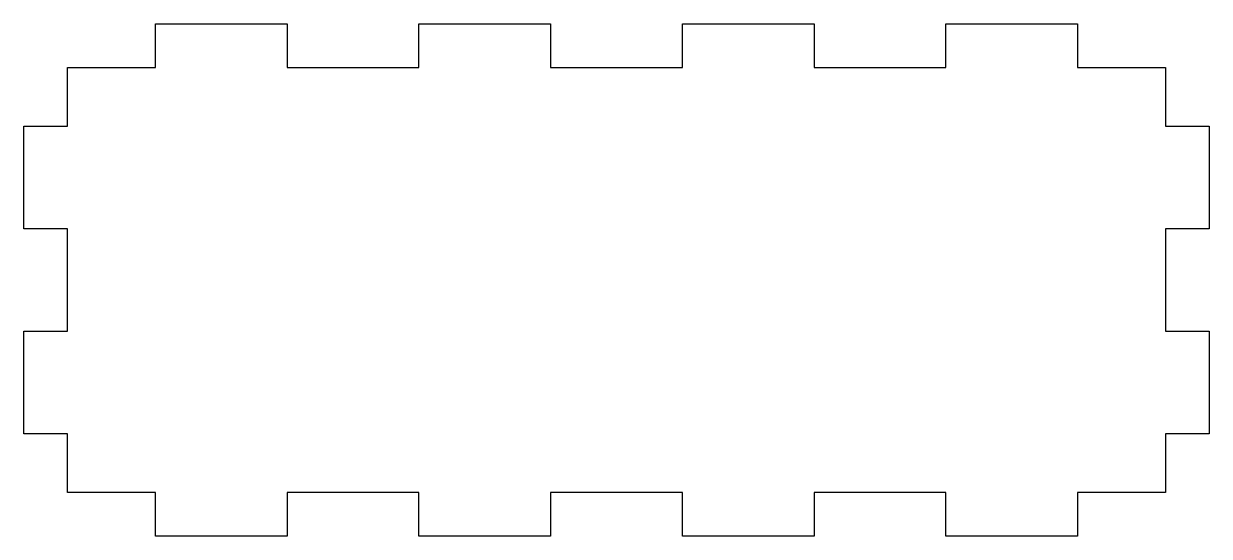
# Model space of a CAD drawing. Header units: millimetres. Extents: x -81 to 81, y 0 to 70.
import ezdxf

# ---------------------------------------------------------------- set-up
doc = ezdxf.new("R2010")
doc.units = ezdxf.units.MM
doc.layers.get('0').update_dxf_attribs({"linetype": 'CONTINUOUS'})

msp = doc.modelspace()

# ---------------------------------------------------------------- linework, layer by layer
msp.add_lwpolyline([(-75, 6), (-75, 14), (-81, 14), (-81, 28), (-75, 28), (-75, 42), (-81, 42), (-81, 56), (-75, 56), (-75, 64), (-63, 64), (-63, 70), (-45, 70), (-45, 64), (-27, 64), (-27, 70), (-9, 70), (-9, 64), (9, 64), (9, 70), (27, 70), (27, 64), (45, 64), (45, 70), (63, 70), (63, 64), (75, 64), (75, 56), (81, 56), (81, 42), (75, 42), (75, 28), (81, 28), (81, 14), (75, 14), (75, 6), (63, 6), (63, 0), (45, 0), (45, 6), (27, 6), (27, 0), (9, 0), (9, 6), (-9, 6), (-9, 0), (-27, 0), (-27, 6), (-45, 6), (-45, 0), (-63, 0), (-63, 6)], close=True)

doc.saveas('drawing.dxf')
